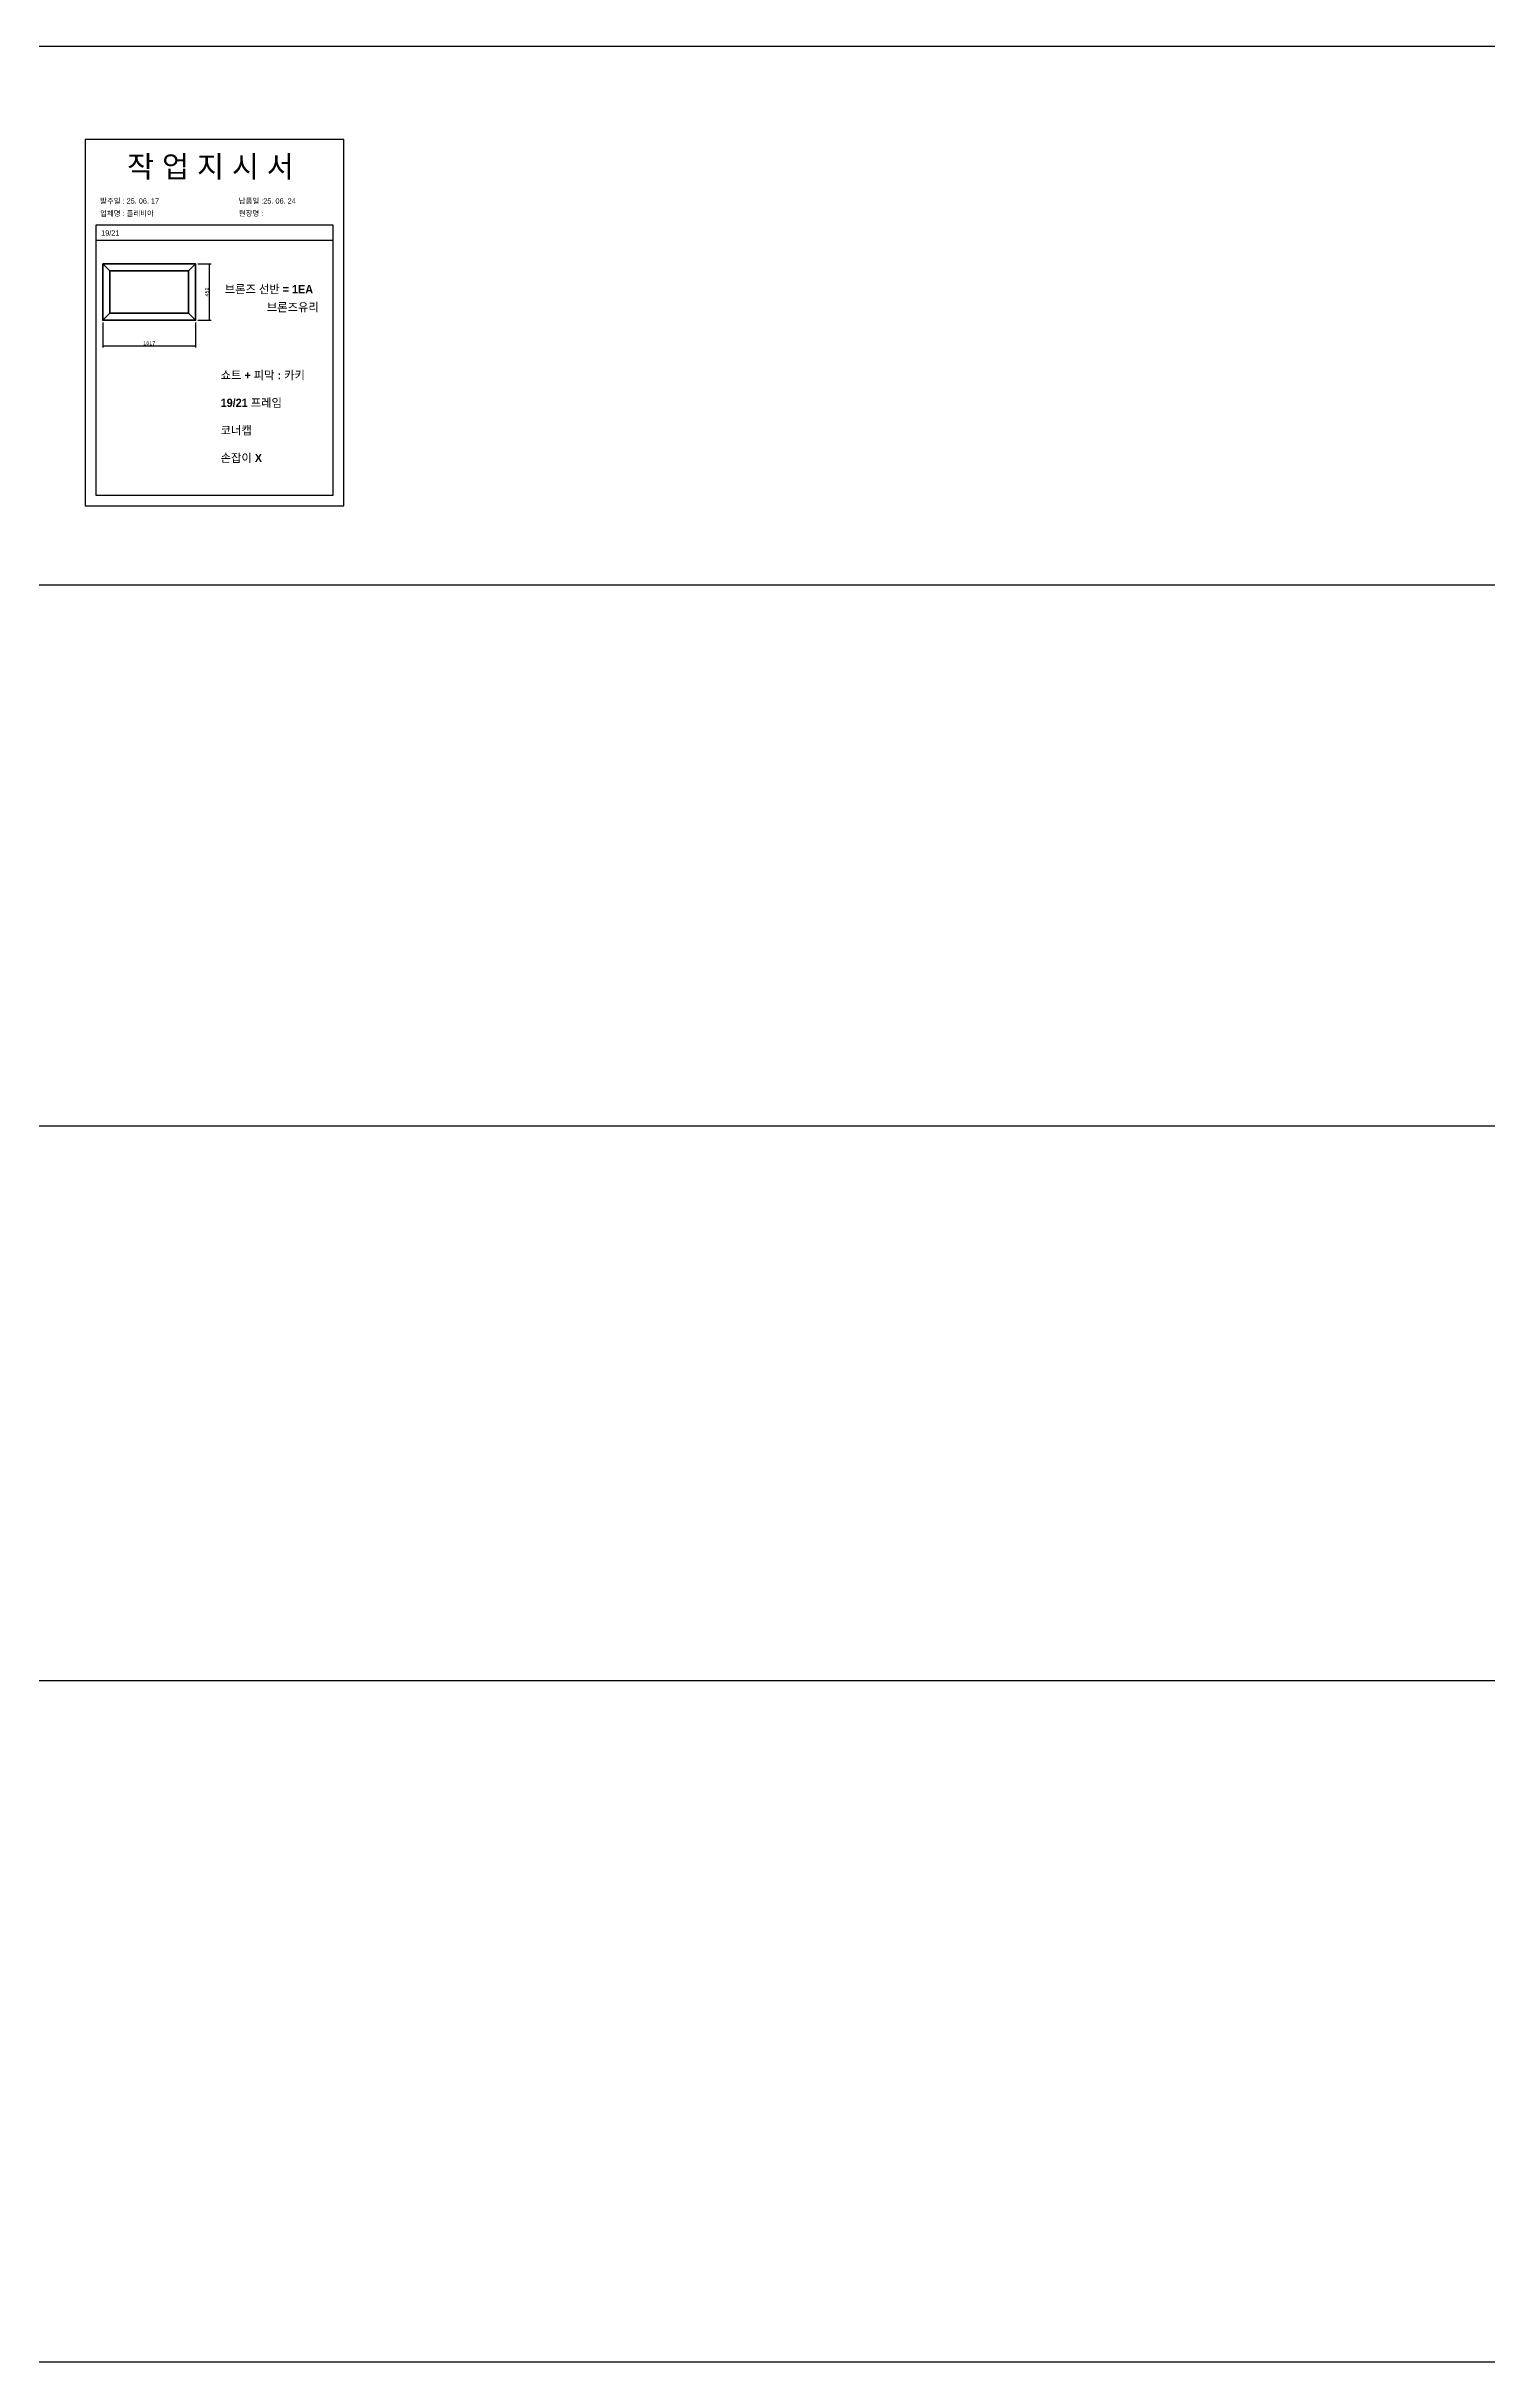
# Model space of a CAD drawing. Header units: millimetres. Extents: x -44117 to 256353, y -2095463 to 65325.
# Drawn here: x 114951 to 124305, y -169801 to -154781 of the extents above; entities that cross this region are included whole.
import ezdxf

# ---------------------------------------------------------------- set-up
doc = ezdxf.new("R2010")
doc.units = ezdxf.units.MM
doc.header["$LTSCALE"] = 10
doc.layers.add('Layer1', color=7, linetype='Continuous', lineweight=70)
doc.dimstyles.new('ISO-25', dxfattribs={"dimtxt": 2.5, "dimasz": 2.5, "dimexe": 1, "dimexo": 1, "dimtad": 1, "dimtxsty": 'Standard', "dimblk": 'ARCHTICK', "dimcen": 2.5, "dimadec": 0, "dimazin": 0, "dimtfac": 1, "dimtmove": 0, "dimatfit": 3, "dimfxl": 0, "dimarcsym": 0})

# ---------------------------------------------------------------- blocks, each defined once
blk = doc.blocks.new('_ArchTick')
at = {"color": 0, "linetype": 'ByBlock', "const_width": 0.15}
blk.add_lwpolyline([(-0.5, -0.5), (0.5, 0.5)], dxfattribs=at)
blk = doc.blocks.new('*D2884')
at = {"color": 0, "lineweight": -2}
for p, q in [((115318, -156573), (115318, -156736)), ((115919, -156573), (115919, -156736)), ((115919, -156726), (115318, -156726))]:
    blk.add_line(p, q, dxfattribs=at)
at = {"layer": 'Defpoints', "color": 0}
for p in [(115318, -156558), (115919, -156558), (115318, -156726)]:
    blk.add_point(p, dxfattribs=at)
at = {"color": 0, "lineweight": -2, "xscale": 10, "yscale": 10, "zscale": 10, "rotation": 180}
blk.add_blockref('_ArchTick', (115318, -156726), dxfattribs=at)
at = {"color": 0, "lineweight": -2, "xscale": 10, "yscale": 10, "zscale": 10}
blk.add_blockref('_ArchTick', (115919, -156726), dxfattribs=at)
at = {"color": 0, "insert": (115619, -156708), "char_height": 25, "attachment_point": 5}
blk.add_mtext('1017', dxfattribs=at)
blk = doc.blocks.new('*D2885')
at = {"color": 0, "lineweight": -2}
for p, q in [((115934, -156193), (116021, -156193)), ((116011, -156558), (116011, -156193)), ((115934, -156558), (116021, -156558))]:
    blk.add_line(p, q, dxfattribs=at)
at = {"layer": 'Defpoints', "color": 0}
for p in [(115919, -156193), (116011, -156193), (115919, -156558)]:
    blk.add_point(p, dxfattribs=at)
at = {"color": 0, "lineweight": -2, "xscale": 10, "yscale": 10, "zscale": 10}
for p, rotation in [((116011, -156193), 90), ((116011, -156558), 270)]:
    blk.add_blockref('_ArchTick', p, dxfattribs=dict(at, rotation=rotation))
at = {"color": 0, "insert": (115993, -156375), "char_height": 25, "attachment_point": 5, "rotation": 90}
blk.add_mtext('450', dxfattribs=at)

msp = doc.modelspace()

# ---------------------------------------------------------------- linework, layer by layer
at = {"color": 1}
for p, q in [((104268.80493, -154781.20963), (196537.95179, -154781.20963)), ((104268.80493, -154781.20963), (196537.95179, -154781.20963)), ((104203.10165, -158275.20439), (196472.24852, -158275.20439)), ((104203.10165, -158275.20439), (196472.24852, -158275.20439)), ((104203.10165, -161783.7573), (196472.24852, -161783.7573)), ((104203.10165, -161783.7573), (196472.24852, -161783.7573)), ((104203.10165, -165381.90186), (196472.24852, -165381.90186)), ((104203.10165, -165381.90186), (196472.24852, -165381.90186)), ((104203.10165, -169801.44103), (196472.24852, -169801.44103)), ((104203.10165, -169801.44103), (196472.24852, -169801.44103))]:
    msp.add_line(p, q, dxfattribs=at)
for p, q in [((116812.45823, -155941.64899), (115272.45823, -155941.64899)), ((116812.45823, -156041.64899), (115272.45823, -156041.64899))]:
    msp.add_line(p, q)
msp.add_lwpolyline([(115202.45823, -157762.47927), (116882.45823, -157762.47927), (116882.45823, -155386.47927), (115202.45823, -155386.47927)], close=True)
msp.add_lwpolyline([(115272.45823, -155941.64899), (115272.45823, -157692.47927), (116812.45823, -157692.47927), (116812.45823, -155941.64899)])
at = {"layer": 'Layer1'}
for p, q in [((115317.73235, -156192.51233), (115363.39804, -156238.17802)), ((115873.69717, -156238.17802), (115919.36286, -156192.51233)), ((115317.73235, -156557.83786), (115363.39804, -156512.17217)), ((115873.69717, -156512.17217), (115919.36286, -156557.83786))]:
    msp.add_line(p, q, dxfattribs=at)
for points in [[(115317.73235, -156192.51233), (115317.73235, -156557.83786), (115919.36286, -156557.83786), (115919.36286, -156192.51233)], [(115363.39804, -156238.17802), (115363.39804, -156512.17217), (115873.69717, -156512.17217), (115873.69717, -156238.17802)]]:
    msp.add_lwpolyline(points, close=True, dxfattribs=at)

# ---------------------------------------------------------------- texts
at = {"attachment_point": 1}
for s, width, gutter_width, heights, insert, char_height in [('{\\fGulim|b0|i0|c129|p50;작 업 지 시 서}', 3307.3198183, 12.5, [-155.84554], (115475.26484, -155490.64178), 140), ('{\\fGulim|b0|i0|c129|p50;업체명 : 플레비아}', 3307.3198183, 12.5, [36.11279], (115300.05548, -155848.01838), 34.3), ('{\\fGulim|b0|i0|c129|p50;발주일 : 25. 06. 17}', 3307.3198183, 12.5, [34.50412], (115300.05548, -155767.3622), 34.3), ('{\\fGulim|b0|i0|c129|p50;현장명 : }', 3307.3198183, 12.5, [-38.2735], (116200.03346, -155848.01838), 34.3), ('{\\fGulim|b0|i0|c129|p50;납품일 :25. 06. 24}', 3307.3198183, 12.5, [37.67976], (116200.03346, -155767.3622), 34.3), ('{\\fGulim|b0|i0|c129|p50;19/21}', 3307.3198183, 12.5, [38.31917], (115307.09768, -155974.68448), 34.3), ('{\\fGulim|b1|i0|c129|p50;브론즈 선반 = 1EA}', 3452.1381003, 13.04734, [-57.96498], (116108.77379, -156330.16746), 53.7028516), ('{\\fGulim|b1|i0|c129|p50;브론즈유리}', 3452.1381003, 13.04734, [-59.66984], (116381.99851, -156447.26475), 53.7028516), ('{\\fGulim|b1|i0|c129|p50;쇼트 + 피막 : 카키\\P\\P19/21 프레임\\P\\P코너캡\\P\\P손잡이 X}', 3452.1381003, 13.04734, [-606.50125], (116082.30411, -156887.76604), 53.7028516)]:
    msp.add_mtext_dynamic_manual_height_columns(s, width=width, gutter_width=gutter_width, heights=heights, dxfattribs=dict(at, insert=insert, char_height=char_height))

# ---------------------------------------------------------------- dimensions: what is measured, and where the dimension line sits
dim = msp.add_linear_dim(base=(116011.29162, -156192.51233), p1=(115919.36286, -156557.83786), p2=(115919.36286, -156192.51233), angle=270, text='450', dimstyle='ISO-25', override={"dimscale": 10, "dimasz": 1, "dimexo": 1.5, "dimtxsty": 'Standard'})
dim.commit()
dim.dimension.update_dxf_attribs({"geometry": '*D2885', "text_midpoint": (116011.29162, -156375.1751), "dimtype": 160})
dim = msp.add_linear_dim(base=(115317.73235, -156726.25377), p1=(115919.36286, -156557.83786), p2=(115317.73235, -156557.83786), text='1017', dimstyle='ISO-25', override={"dimscale": 10, "dimasz": 1, "dimexo": 1.5, "dimtxsty": 'Standard'})
dim.commit()
dim.dimension.update_dxf_attribs({"geometry": '*D2884', "text_midpoint": (115618.54761, -156726.25377), "dimtype": 160})

doc.saveas('drawing.dxf')
